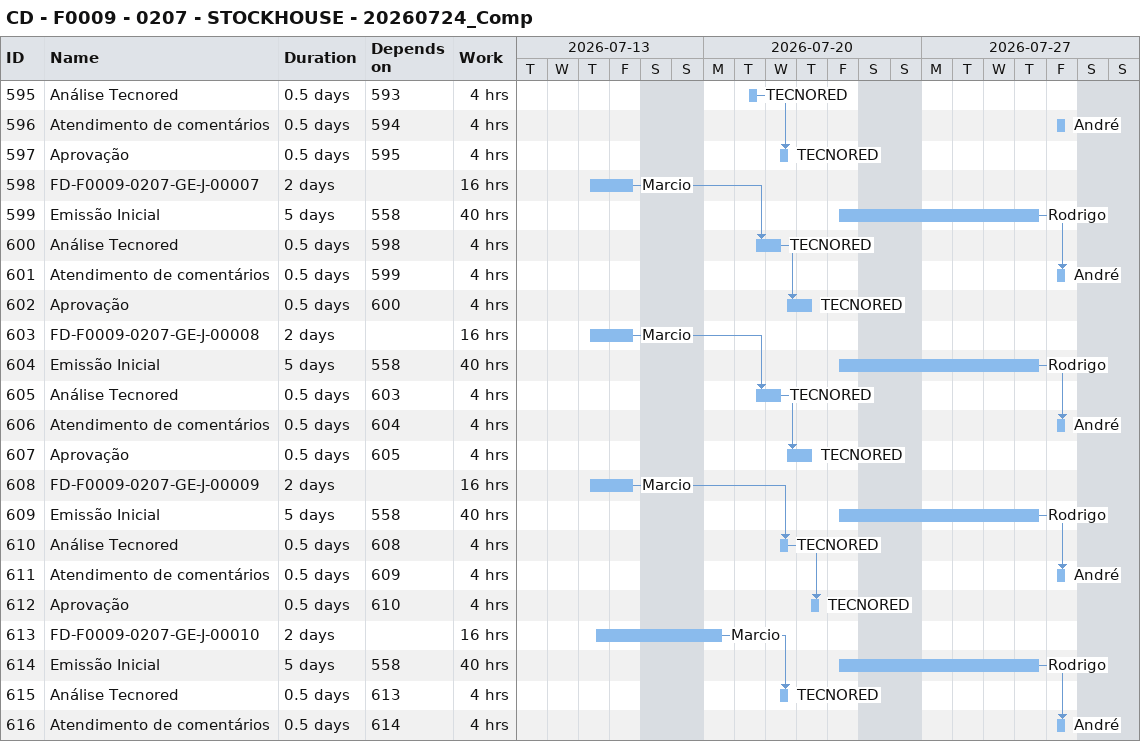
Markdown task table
CD - F0009 - 0207 - STOCKHOUSE - 20260724_Comp

| ID | Task | Duration | Start | Finish | Predecessors | Resources | Work (h) |
|---|---|---|---|---|---|---|---|
| 595 | Análise Tecnored | 0.5d | 2026-07-21 | 2026-07-21 | 593 | TECNORED | 4 |
| 596 | Atendimento de comentários | 0.5d | 2026-07-31 | 2026-07-31 | 594 | André | 4 |
| 597 | Aprovação | 0.5d | 2026-07-22 | 2026-07-22 | 595 | TECNORED | 4 |
| 598 | FD-F0009-0207-GE-J-00007 | 2d | 2026-07-16 | 2026-07-17 |  | Marcio | 16 |
| 599 | Emissão Inicial | 5d | 2026-07-24 | 2026-07-30 | 558 | Rodrigo | 40 |
| 600 | Análise Tecnored | 0.5d | 2026-07-21 | 2026-07-22 | 598 | TECNORED | 4 |
| 601 | Atendimento de comentários | 0.5d | 2026-07-31 | 2026-07-31 | 599 | André | 4 |
| 602 | Aprovação | 0.5d | 2026-07-22 | 2026-07-23 | 600 | TECNORED | 4 |
| 603 | FD-F0009-0207-GE-J-00008 | 2d | 2026-07-16 | 2026-07-17 |  | Marcio | 16 |
| 604 | Emissão Inicial | 5d | 2026-07-24 | 2026-07-30 | 558 | Rodrigo | 40 |
| 605 | Análise Tecnored | 0.5d | 2026-07-21 | 2026-07-22 | 603 | TECNORED | 4 |
| 606 | Atendimento de comentários | 0.5d | 2026-07-31 | 2026-07-31 | 604 | André | 4 |
| 607 | Aprovação | 0.5d | 2026-07-22 | 2026-07-23 | 605 | TECNORED | 4 |
| 608 | FD-F0009-0207-GE-J-00009 | 2d | 2026-07-16 | 2026-07-17 |  | Marcio | 16 |
| 609 | Emissão Inicial | 5d | 2026-07-24 | 2026-07-30 | 558 | Rodrigo | 40 |
| 610 | Análise Tecnored | 0.5d | 2026-07-22 | 2026-07-22 | 608 | TECNORED | 4 |
| 611 | Atendimento de comentários | 0.5d | 2026-07-31 | 2026-07-31 | 609 | André | 4 |
| 612 | Aprovação | 0.5d | 2026-07-23 | 2026-07-23 | 610 | TECNORED | 4 |
| 613 | FD-F0009-0207-GE-J-00010 | 2d | 2026-07-16 | 2026-07-20 |  | Marcio | 16 |
| 614 | Emissão Inicial | 5d | 2026-07-24 | 2026-07-30 | 558 | Rodrigo | 40 |
| 615 | Análise Tecnored | 0.5d | 2026-07-22 | 2026-07-22 | 613 | TECNORED | 4 |
| 616 | Atendimento de comentários | 0.5d | 2026-07-31 | 2026-07-31 | 614 | André | 4 |
